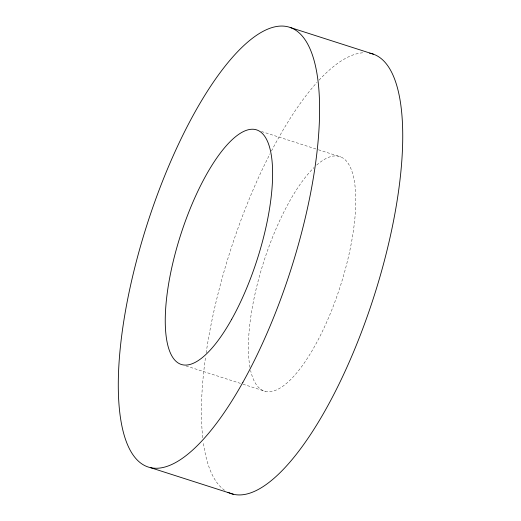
<?xml version="1.0" encoding="UTF-8"?>
<svg xmlns="http://www.w3.org/2000/svg" width="521" height="521" viewBox="0 0 521 521"><rect width="100%" height="100%" fill="white"/><g stroke="black" fill="none" stroke-linecap="round" stroke-linejoin="round"><path stroke-width="0.39" stroke-dasharray="2.6 1.95" d="M261.496 131.5L317.699 149.54M318.468 149.787L340.799 156.951M186.036 365.924L242.239 383.964M243.007 384.211L265.339 391.375M224.636 490.307A230.959 75.356 -72.2 0 1 203.307 442.218M202.76 437.757A230.959 75.356 -72.2 0 1 205.587 356.807M206.14 352.945A230.959 75.356 -72.2 0 1 270.002 153.851M271.441 151.07A230.959 75.356 -72.2 0 1 317.009 82.39M319.073 80.13A230.959 75.356 -72.2 0 1 364.101 52.738M316.729 165.059A123.177 40.189 -72.2 0 1 340.259 286.4A123.177 40.189 -72.2 0 1 250.621 370.503M249.995 367.422A123.177 40.189 -72.2 0 1 314.078 167.521"/><path stroke-width="0.78" d="M290.21 27.483L373.362 54.164M150.4 467.624L233.545 494.305M369.597 53.162A230.959 75.356 -72.2 0 1 373.544 297.765A230.959 75.356 -72.2 0 1 228.009 492.319M242.903 382.29A230.959 75.356 -72.2 0 0 291.604 28.023A230.959 75.356 -72.2 0 0 122.298 331.148A230.959 75.356 -72.2 0 0 242.903 382.29M231.715 319.223A123.177 40.189 -72.2 0 0 257.687 130.283A123.177 40.189 -72.2 0 0 167.391 291.949A123.177 40.189 -72.2 0 0 231.715 319.223"/></g></svg>
